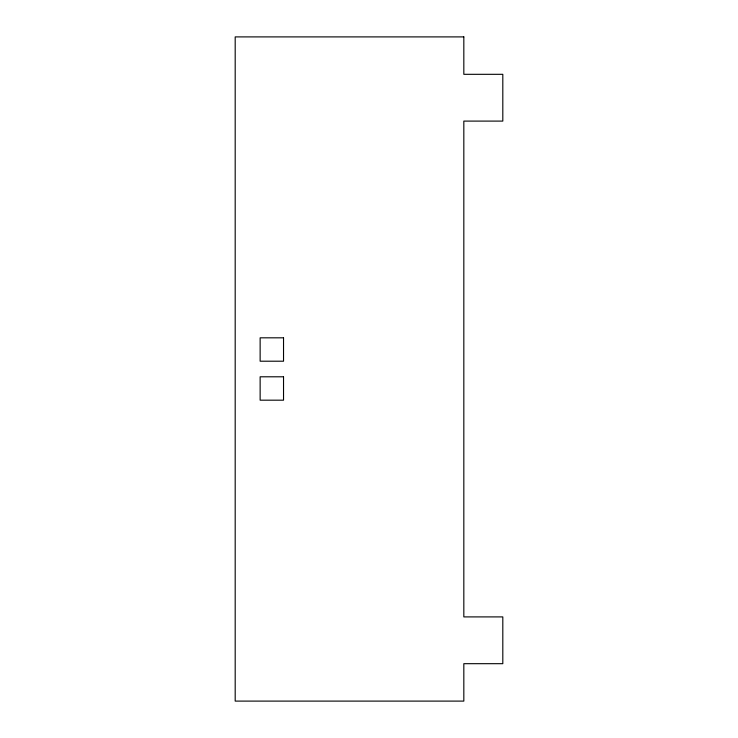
<?xml version="1.0" encoding="UTF-8"?>
<svg xmlns="http://www.w3.org/2000/svg" width="738" height="738" viewBox="0 0 738 738"><rect width="100%" height="100%" fill="white"/><g stroke="black" fill="none" stroke-linecap="round" stroke-linejoin="round"><path stroke-width="1.11" d="M463.824 36.9L235.191 36.9L235.191 701.1L463.824 701.1L463.824 663.683L502.809 663.683L502.809 616.903L463.824 616.903L463.824 121.097L502.809 121.097L502.809 74.317L463.824 74.317L463.824 36.9M283.53 337.82L260.136 337.82L260.136 361.205L283.53 361.205L283.53 337.82M283.53 376.795L260.136 376.795L260.136 400.18L283.53 400.18L283.53 376.795"/></g></svg>
